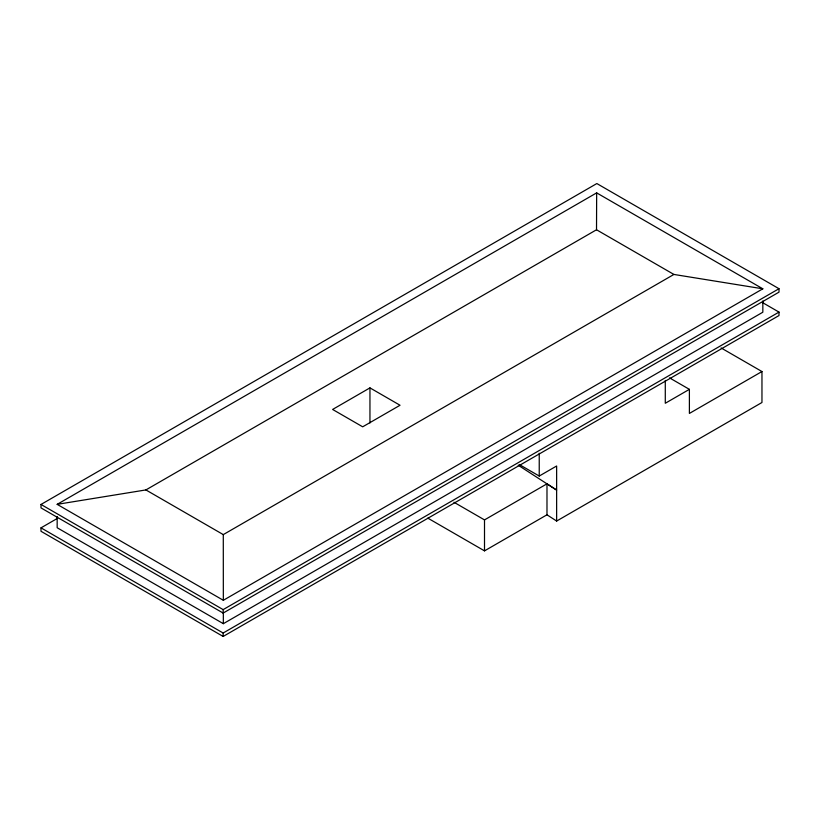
<?xml version="1.0" encoding="UTF-8"?>
<svg xmlns="http://www.w3.org/2000/svg" width="820" height="820" viewBox="0 0 820 820"><rect width="100%" height="100%" fill="white"/><g stroke="black" fill="none" stroke-linecap="round" stroke-linejoin="round"><path stroke-width="1.23" d="M57.164 504.351L145.898 489.929L596.519 229.764L596.663 192.874L762.836 288.814L223.337 600.291L57.164 504.351L596.663 192.874M41 504.454L596.847 183.547L779 288.712L779 292.145L223.153 613.063L41 507.898L41 504.454L223.153 609.619L779 288.712M762.436 302.539L779 312.102L779 315.546L223.153 636.453L41 531.288L41 527.854L57.646 518.24M369.953 387.88L332.612 409.446L362.686 426.81L400.037 405.254L369.953 387.88L369.953 422.956M145.898 489.929L223.286 534.609L673.907 274.444L762.836 288.814M57.164 516.518L57.164 527.742L223.337 623.682L762.836 312.215L762.836 300.991M41 527.854L223.153 633.019L779 312.102M519.275 464.52L539.232 476.041L556.636 465.996L556.636 521.048L761.964 402.497L761.964 371.532L721.128 347.957M761.964 371.532L689.394 413.434L689.394 389.346L665.286 403.266L665.286 380.449M453.972 502.26L484.507 519.9L546.981 483.831L556.636 490.083L518.168 465.196M427.794 518.117L484.507 550.866L546.981 514.796L546.981 483.831M596.519 229.764L673.907 274.444M669.53 377.876L689.394 389.346M546.981 514.796L556.636 521.048M223.286 534.609L223.337 600.291M539.232 453.224L539.232 476.041M484.507 519.9L484.507 550.866M223.337 612.458L223.337 623.682M223.153 609.619L223.153 613.063M223.153 633.019L223.153 636.453"/></g></svg>
